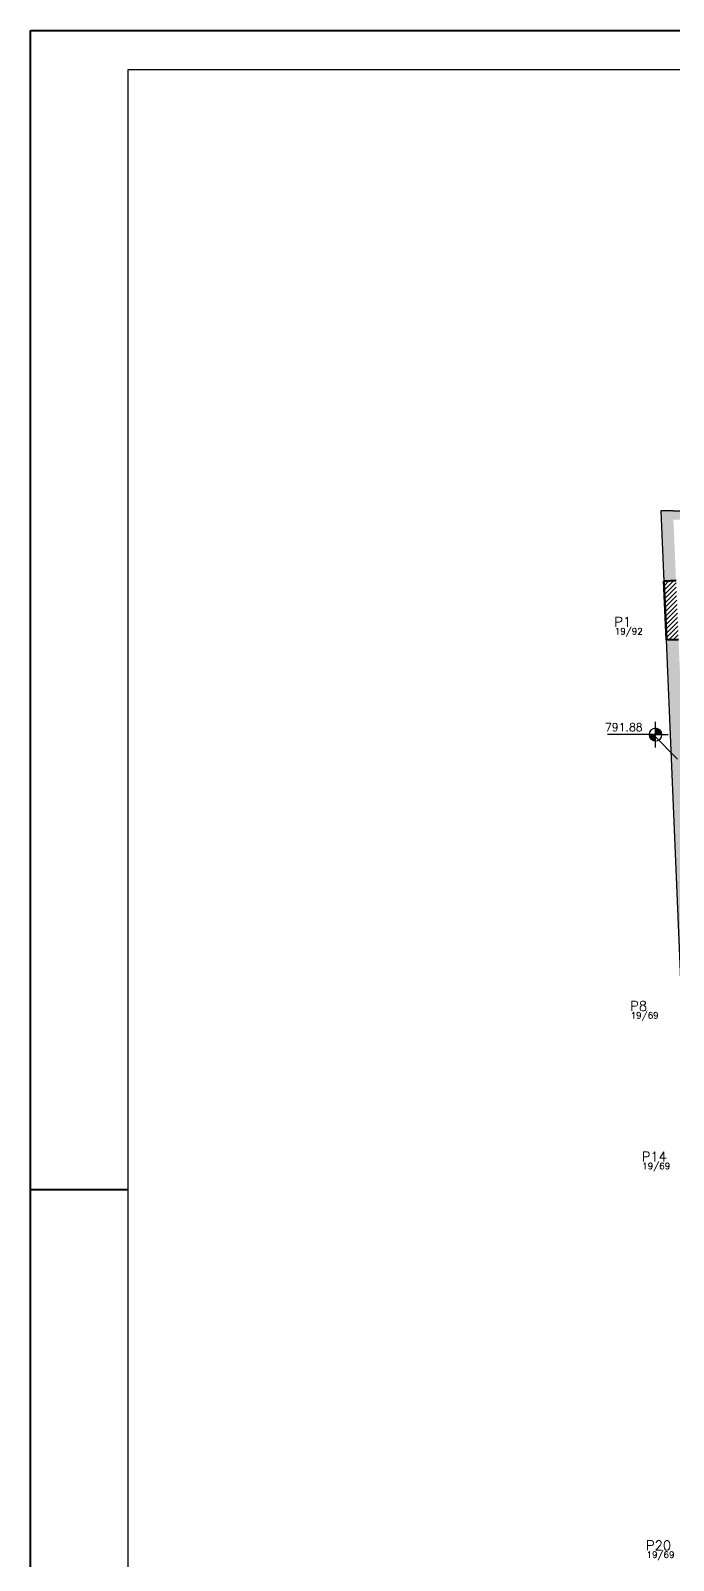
# Model space of a CAD drawing. Extents: x 8513 to 14085, y 7177 to 10799.
# Drawn here: x 8513 to 9517, y 8408 to 10799 of the extents above; entities that cross this region are included whole.
import ezdxf

# ---------------------------------------------------------------- set-up
doc = ezdxf.new("R2010")
doc.units = 0
for name, color, linetype, lineweight in [('EST-PILAR', 7, 'Continuous', 9), ('EST-PILAR-CUT', 7, 'Continuous', 60), ('EST-PILAR-TEXT', 7, 'Continuous', 9), ('EST-SIMB-Spot Elevations', 7, 'Continuous', 9), ('EST-VIGA', 7, 'Continuous', 30), ('FOLHA', 255, 'Continuous', 40)]:
    doc.layers.add(name, color=color, linetype=linetype, lineweight=lineweight)
doc.styles.add('RomanS_IV50', font='romans_IV50.ttf', dxfattribs={"height": 11.25})
doc.styles.add('RomanS_IV50_B', font='', dxfattribs={"height": 18.75})
doc.styles.add('RomanS_IV50_B_1', font='', dxfattribs={"height": 22.5})
doc.styles.get('RomanS_IV50_B').set_extended_font_data('RomanS_IV50', bold=True)
doc.styles.get('RomanS_IV50_B_1').set_extended_font_data('RomanS_IV50', bold=True)

# ---------------------------------------------------------------- blocks, each defined once
blk = doc.blocks.new('Spot Elevations - Nivel_Planta-2363176-6º PAVIMENTO')
at = {"layer": 'EST-SIMB-Spot Elevations'}
h = blk.add_hatch(color=256, dxfattribs=at)
edge = h.paths.add_edge_path(flags=0)
edge.add_line((0, 0), (-0.2, 0))
edge.add_arc((0, 0), 0.2, 90, 180, ccw=False)
edge.add_line((0, 0.2), (0, 0))
h = blk.add_hatch(color=256, dxfattribs=at)
edge = h.paths.add_edge_path(flags=0)
edge.add_line((0, 0), (0.2, 0))
edge.add_arc((0, 0), 0.2, 270, 360, ccw=False)
edge.add_line((0, -0.2), (0, 0))
at = {"layer": 'EST-SIMB-Spot Elevations', "lineweight": 30}
for p, q in [((0, 0), (-0.4, 0)), ((0, -0.4), (0, 0.4)), ((0, 0), (1.5, 0))]:
    blk.add_line(p, q, dxfattribs=at)
at = {"layer": 'EST-SIMB-Spot Elevations'}
for p, q in [((0, -0.2), (0, 0.2)), ((0, -0.15), (0, 0.15))]:
    blk.add_line(p, q, dxfattribs=at)
at = {"layer": 'EST-SIMB-Spot Elevations', "lineweight": 30}
blk.add_circle((0, 0), 0.2, dxfattribs=at)

msp = doc.modelspace()

# ---------------------------------------------------------------- hatches: boundary and pattern name
at = {"layer": 'EST-PILAR'}
h = msp.add_hatch(dxfattribs=at)
h.set_pattern_fill('FP_1', color=5, style=0, pattern_type=2)
h.set_pattern_definition([(45, (9955.3147, 9146.5247), (-3.535534, 3.535534), [])])
h.paths.add_polyline_path([(9506.2, 9846.57), (9525.18, 9847.38), (9521.24, 9939.3), (9502.26, 9938.48)], flags=0)
at = {"layer": 'EST-VIGA', "true_color": 0xe1e1e1}
for points in [[(9497.57, 10047.71), (9516.56, 10048.52), (9497.54, 10048.52)], [(9502.26, 9938.48), (9521.21, 9939.3), (9521.21, 9940.02), (9516.56, 10048.52), (9497.57, 10047.71)], [(9517.16, 10034.52), (9759.31, 10034.52), (9759.31, 10048.52), (9516.56, 10048.52)], [(9530.04, 9290.6), (9549.02, 9291.42), (9525.18, 9847.38), (9506.2, 9846.57), (9515.45, 9630.85)]]:
    msp.add_hatch(color=254, dxfattribs=at).paths.add_polyline_path(points, flags=0)

# ---------------------------------------------------------------- linework, layer by layer
at = {"color": 30}
for p, q in [((8665.72, 10737.67), (14024.45, 10737.67)), ((8665.72, 7238.35), (8665.72, 10737.67))]:
    msp.add_line(p, q, dxfattribs=at)
at = {"layer": 'EST-PILAR-CUT', "color": 5, "lineweight": 60}
for p, q in [((9502.26, 9938.48), (9521.24, 9939.3)), ((9506.2, 9846.57), (9502.26, 9938.48)), ((9525.18, 9847.38), (9506.2, 9846.57))]:
    msp.add_line(p, q, dxfattribs=at)
at = {"layer": 'EST-SIMB-Spot Elevations'}
for p, q in [((9485.51, 9698.71), (9489.21, 9698.71)), ((9523.75, 9660.47), (9485.51, 9698.71))]:
    msp.add_line(p, q, dxfattribs=at)
at = {"layer": 'EST-VIGA', "color": 3, "lineweight": 30}
for p, q in [((9516.56, 10048.52), (9497.54, 10048.52)), ((9497.54, 10048.52), (9497.57, 10047.71)), ((9497.57, 10047.71), (9502.26, 9938.48)), ((9516.56, 10048.52), (9759.31, 10048.52)), ((9530.04, 9290.6), (9506.2, 9846.57))]:
    msp.add_line(p, q, dxfattribs=at)
at = {"layer": 'FOLHA'}
for p, q in [((8513.31, 10798.63), (14085.41, 10798.63)), ((8513.31, 7177.38), (8513.31, 10798.63)), ((8513.31, 8988.01), (8665.72, 8988.01))]:
    msp.add_line(p, q, dxfattribs=at)

# ---------------------------------------------------------------- block references
at = {"layer": 'EST-SIMB-Spot Elevations', "extrusion": (0, 0, -1), "xscale": 49.99999999999998, "yscale": 49.99999999999998, "zscale": 49.99999999999998}
msp.add_blockref('Spot Elevations - Nivel_Planta-2363176-6º PAVIMENTO', (-9489.21, 9698.71), dxfattribs=at)

# ---------------------------------------------------------------- texts
at = {"layer": 'EST-PILAR-TEXT', "lineweight": 50, "char_height": 15, "attachment_point": 1, "style": 'RomanS_IV50_B'}
for s, insert, width in [('P1', (9424.85, 9882.32), 36.8776), ('P1', (9424.85, 9882.32), 36.8776), ('P8', (9449.66, 9282.12), 36.8776), ('P8', (9449.66, 9282.12), 36.8776), ('P14', (9467.71, 9046.82), 54.9156), ('P14', (9467.71, 9046.82), 54.9156), ('P20', (9474.4, 8439.47), 54.9156), ('P20', (9474.4, 8439.47), 54.9156)]:
    msp.add_mtext(s, dxfattribs=dict(at, insert=insert, width=width))
at = {"layer": 'EST-PILAR-TEXT', "lineweight": 30, "char_height": 10, "width": 58.924, "attachment_point": 1, "style": 'RomanS_IV50'}
for s, insert in [('19/92', (9425.61, 9865.19)), ('19/92', (9425.61, 9865.19)), ('19/69', (9450.42, 9264.99)), ('19/69', (9450.42, 9264.99)), ('19/69', (9468.46, 9029.69)), ('19/69', (9468.46, 9029.69)), ('19/69', (9475.15, 8422.34)), ('19/69', (9475.15, 8422.34))]:
    msp.add_mtext(s, dxfattribs=dict(at, insert=insert))
at = {"layer": 'EST-SIMB-Spot Elevations', "insert": (9410.27, 9716.53), "char_height": 12.5, "width": 81.4593, "attachment_point": 1, "line_spacing_factor": 0.982397, "style": 'RomanS_IV50_B_1'}
msp.add_mtext('791.88', dxfattribs=at)

doc.saveas('drawing.dxf')
